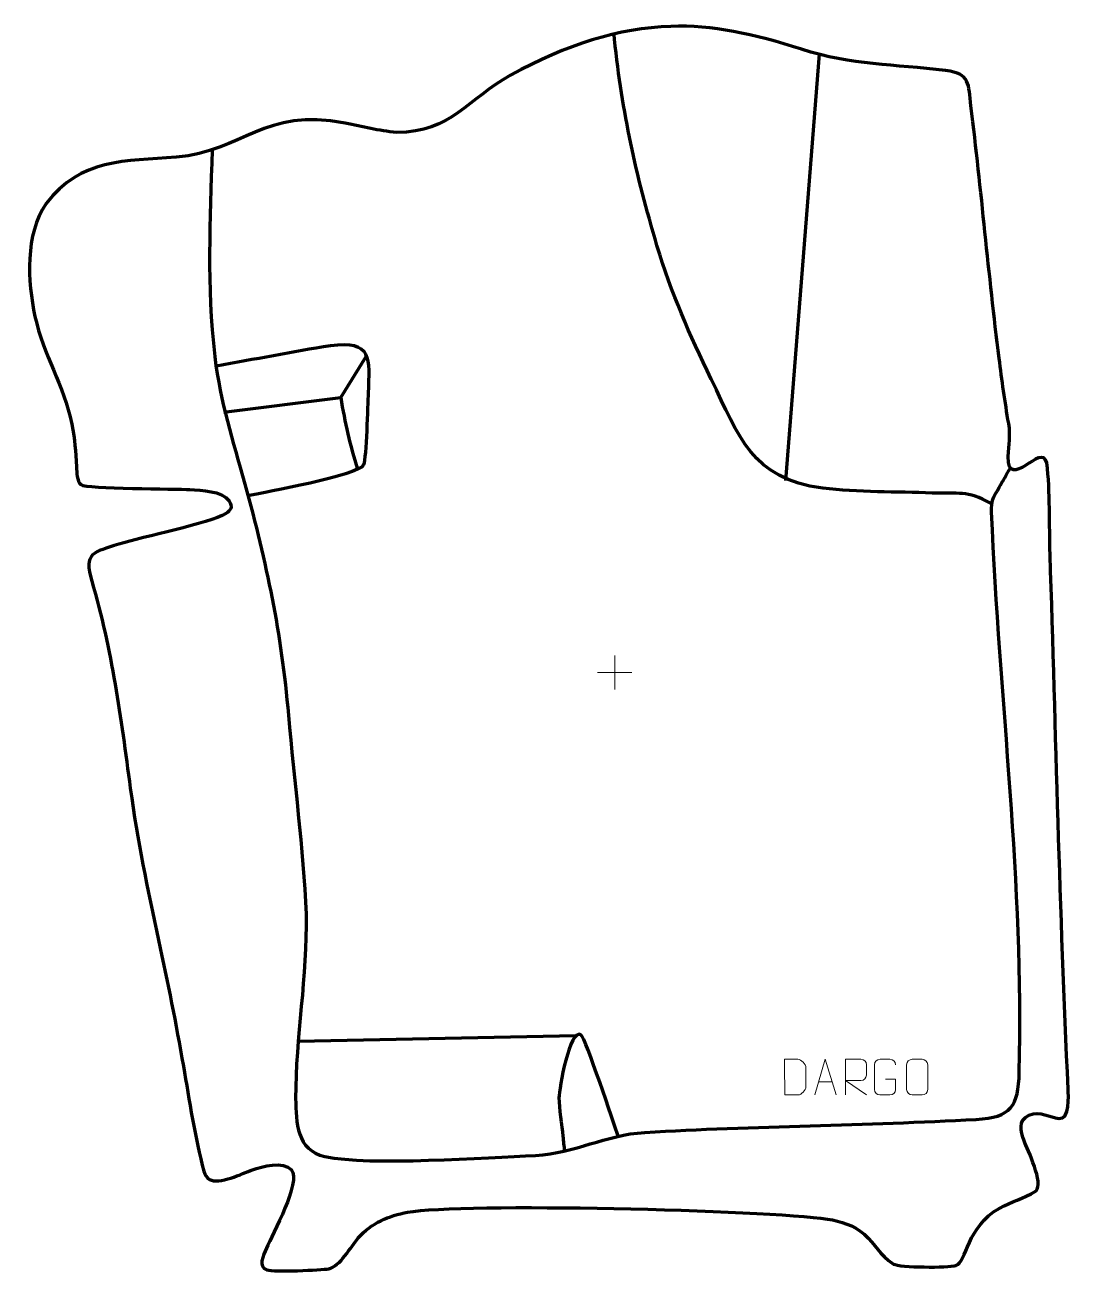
# Model space of a CAD drawing. Header units: millimetres. Extents: x -646 to 86, y 188 to 1063.
import ezdxf

# ---------------------------------------------------------------- set-up
doc = ezdxf.new("R2010")
doc.units = ezdxf.units.MM
doc.header["$MEASUREMENT"] = 0
doc.layers.add('layer 1', color=7, linetype='Continuous')
doc.layers.add('layer 2', color=7, linetype='Continuous')

msp = doc.modelspace()

# ---------------------------------------------------------------- linework, layer by layer
at = {"layer": 'layer 1', "color": 142, "lineweight": 158}
for points, knots in [([(31.0654, 727.1892), (13.5217, 736.4894), (8.7414, 733.7667), (-10.1409, 734.4532), (-10.1409, 734.4532), (-34.9784, 735.2957), (-62.4654, 734.9898), (-86.9399, 737.7643), (-86.9399, 737.7643), (-137.2108, 744.6955), (-145.1907, 773.4943), (-165.0196, 814.3517), (-165.0196, 814.3517), (-180.3676, 845.9762), (-192.9887, 874.1124), (-203.0987, 907.9649), (-203.0987, 907.9649), (-218.0682, 958.4472), (-227.2433, 1000.1785), (-232.8791, 1052.5884), (-232.8791, 1052.5884), (-232.8791, 1052.5884), (-233.198, 1055.5683), (-233.198, 1055.5683)], [0, 0, 0, 0, 0.14285714, 0.14285714, 0.14285714, 0.14285714, 0.28571429, 0.28571429, 0.28571429, 0.28571429, 0.42857143, 0.42857143, 0.42857143, 0.42857143, 0.57142857, 0.57142857, 0.57142857, 0.57142857, 0.71428571, 0.71428571, 0.71428571, 0.71428571, 1, 1, 1, 1]), ([(-514.957, 974.9586), (-516.0911, 924.6769), (-518.9604, 880.5768), (-512.9901, 830.0561), (-512.9901, 830.0561), (-508.8279, 796.8732), (-500.727, 772.3596), (-491.863, 740.7065), (-491.863, 740.7065), (-476.7473, 684.9217), (-466.3531, 636.6266), (-461.4283, 578.8207), (-461.4283, 578.8207), (-457.3984, 532.7259), (-451.0761, 485.3764), (-449.0528, 439.3155), (-449.0528, 439.3155), (-448.0509, 395.5396), (-456.4896, 353.1326), (-456.3337, 310.0308), (-456.3337, 310.0308), (-456.1206, 292.9845), (-455.6342, 273.6483), (-435.8785, 269.3622), (-435.8785, 269.3622), (-404.7102, 262.6002), (-322.2161, 268.7779), (-288.314, 270.1852), (-288.314, 270.1852), (-260.1167, 271.6367), (-239.4912, 284.596), (-211.6989, 286.2605), (-211.6989, 286.2605), (-134.7221, 290.8701), (-56.78, 291.0553), (20.5362, 295.3799), (20.5362, 295.3799), (45.2016, 296.7596), (50.1552, 304.4015), (50.7897, 328.62), (50.7897, 328.62), (54.2356, 460.1512), (36.8337, 590.5934), (31.3813, 720.9736), (31.3813, 720.9736), (31.027, 729.4459), (32.3877, 730.7897), (36.6625, 738.3391), (36.6625, 738.3391), (39.2582, 742.923), (41.9993, 747.4055), (44.5372, 752.0247)], [0, 0, 0, 0, 0.07142857, 0.07142857, 0.07142857, 0.07142857, 0.14285714, 0.14285714, 0.14285714, 0.14285714, 0.21428571, 0.21428571, 0.21428571, 0.21428571, 0.28571429, 0.28571429, 0.28571429, 0.28571429, 0.35714286, 0.35714286, 0.35714286, 0.35714286, 0.42857143, 0.42857143, 0.42857143, 0.42857143, 0.5, 0.5, 0.5, 0.5, 0.57142857, 0.57142857, 0.57142857, 0.57142857, 0.64285714, 0.64285714, 0.64285714, 0.64285714, 0.71428571, 0.71428571, 0.71428571, 0.71428571, 0.78571429, 0.78571429, 0.78571429, 0.78571429, 0.85714286, 0.85714286, 0.85714286, 0.85714286, 1, 1, 1, 1]), ([(-511.9176, 823.6013), (-485.4331, 828.2761), (-458.4212, 833.7541), (-431.9222, 837.8162), (-431.9222, 837.8162), (-402.4176, 841.8121), (-404.6687, 829.015), (-405.5362, 804.3564), (-405.5362, 804.3564), (-405.8172, 796.3687), (-406.8436, 759.1539), (-408.7687, 754.104), (-408.7687, 754.104), (-412.7189, 746.5663), (-478.1098, 734.9795), (-488.7959, 732.6343)], [0, 0, 0, 0, 0.2, 0.2, 0.2, 0.2, 0.4, 0.4, 0.4, 0.4, 0.6, 0.6, 0.6, 0.6, 1, 1, 1, 1]), ([(-506.6521, 791.2076), (-506.6521, 791.2076), (-424.7762, 801.4356), (-424.7762, 801.4356), (-424.7762, 801.4356), (-424.7762, 801.4356), (-406.992, 830.1665), (-406.992, 830.1665)], [0, 0, 0, 0, 0.33333333, 0.33333333, 0.33333333, 0.33333333, 1, 1, 1, 1]), ([(-230.2764, 283.5162), (-233.3916, 292.5065), (-253.0715, 352.3401), (-256.3931, 354.6196), (-256.3931, 354.6196), (-264.2591, 360.0178), (-271.8111, 316.4877), (-271.8068, 310.5531), (-271.8068, 310.5531), (-271.8014, 303.1088), (-269.9032, 291.4238), (-269.0718, 283.5144), (-269.0718, 283.5144), (-268.709, 280.0631), (-268.3496, 276.6113), (-267.9858, 273.1601)], [0, 0, 0, 0, 0.2, 0.2, 0.2, 0.2, 0.4, 0.4, 0.4, 0.4, 0.6, 0.6, 0.6, 0.6, 1, 1, 1, 1])]:
    msp.add_open_spline(points, degree=3, knots=knots, dxfattribs=at)
for points in [[(-112.9124, 743.1277), (-112.9124, 743.1277), (-89.3184, 1042.0424), (-89.3184, 1042.0424)], [(-424.7762, 801.4356), (-421.8453, 783.5209), (-418.2728, 768.4183), (-413.0349, 751.051)], [(-259.8893, 354.0361), (-259.8893, 354.0361), (-454.5403, 349.9491), (-454.5403, 349.9491)]]:
    msp.add_open_spline(points, degree=3, dxfattribs=at)
at = {"layer": 'layer 2', "color": 242, "lineweight": 158}
msp.add_open_spline([(-385.4241, 987.1768), (-347.1245, 987.1466), (-335.8338, 1010.897), (-305.7325, 1027.3174), (-305.7325, 1027.3174), (-266.2272, 1048.8677), (-230.1071, 1060.2778), (-193.3404, 1061.5471), (-193.3404, 1061.5471), (-164.5627, 1062.5406), (-135.5514, 1056.3446), (-101.8567, 1045.545), (-101.8567, 1045.545), (-66.1273, 1034.093), (-37.0249, 1035.0019), (-0.8024, 1030.5868), (-0.8024, 1030.5868), (16.6481, 1028.4598), (15.055, 1021.012), (16.9502, 1005.7429), (16.9502, 1005.7429), (24.2653, 946.8054), (29.2021, 887.6543), (36.7136, 828.8764), (36.7136, 828.8764), (38.661, 813.6379), (40.731, 798.3074), (43.3741, 783.1708), (43.3741, 783.1708), (45.0099, 773.8873), (43.2137, 768.8182), (43.0813, 760.0082), (43.0813, 760.0082), (42.6941, 734.2417), (66.6713, 770.812), (70.1015, 755.5206), (70.1015, 755.5206), (72.5668, 735.151), (71.725, 712.2066), (72.4015, 691.4005), (72.4015, 691.4005), (76.4438, 566.3768), (79.1593, 441.6521), (85.0114, 316.658), (85.0114, 316.658), (85.2309, 311.9676), (86.3758, 295.0922), (78.5837, 295.9315), (78.5837, 295.9315), (72.4797, 296.589), (65.3596, 301.7636), (57.5958, 298.2419), (57.5958, 298.2419), (49.5783, 294.6052), (52.0072, 286.9419), (54.2122, 280.3841), (54.2122, 280.3841), (56.6102, 274.3383), (68.1402, 250.091), (62.5168, 245.4211), (62.5168, 245.4211), (52.8874, 239.2046), (45.8068, 238.0552), (36.8017, 233.0389), (36.8017, 233.0389), (14.1142, 220.4009), (13.8688, 195.3193), (6.3757, 192.9478), (6.3757, 192.9478), (1.1753, 191.302), (-33.4102, 191.5122), (-37.2738, 194.0189), (-37.2738, 194.0189), (-47.6793, 200.7701), (-49.5459, 207.451), (-57.9464, 214.8755), (-57.9464, 214.8755), (-65.1705, 221.2602), (-74.1968, 224.0516), (-83.5959, 225.4633), (-83.5959, 225.4633), (-127.6592, 232.0809), (-340.4868, 237.1142), (-377.9018, 230.2691), (-377.9018, 230.2691), (-390.9473, 227.8825), (-403.1631, 222.8992), (-412.4361, 212.2636), (-412.4361, 212.2636), (-417.6209, 206.3168), (-425.3736, 192.1404), (-433.1494, 190.6774), (-433.1494, 190.6774), (-438.5212, 189.6667), (-471.504, 188.372), (-476.4603, 189.895), (-476.4603, 189.895), (-483.1316, 191.9448), (-478.9392, 199.8711), (-476.7651, 205.1445), (-476.7651, 205.1445), (-472.656, 214.7643), (-452.1984, 251.7956), (-459.3553, 259.9785), (-459.3553, 259.9785), (-465.0479, 266.487), (-479.8175, 262.3666), (-486.6097, 259.9747), (-486.6097, 259.9747), (-493.5583, 257.5275), (-510.0822, 249.4106), (-516.7238, 253.2604), (-516.7238, 253.2604), (-519.0754, 254.6235), (-519.8595, 256.6056), (-520.673, 259.0409), (-520.673, 259.0409), (-526.8471, 282.0479), (-530.8656, 308.9487), (-535.0036, 332.6442), (-535.0036, 332.6442), (-540.253, 362.6926), (-545.9281, 391.1691), (-552.4441, 420.9599), (-552.4441, 420.9599), (-560.3495, 457.1133), (-567.1877, 490.6974), (-572.202, 527.4545), (-572.202, 527.4545), (-579.0027, 577.5323), (-584.8666, 623.8929), (-599.2603, 672.6754), (-599.2603, 672.6754), (-605.1471, 692.6269), (-597.9652, 693.0079), (-580.2466, 698.5221), (-580.2466, 698.5221), (-563.2022, 703.8266), (-516.9611, 713.169), (-505.2933, 720.0578), (-505.2933, 720.0578), (-502.1415, 721.9189), (-500.0816, 724.7134), (-502.9982, 728.9832), (-502.9982, 728.9832), (-507.9123, 736.177), (-522.3949, 736.2453), (-530.3883, 736.8363), (-530.3883, 736.8363), (-539.9895, 737.4566), (-602.9012, 737.3454), (-606.7887, 740.3362), (-606.7887, 740.3362), (-609.8625, 742.701), (-609.613, 749.0187), (-609.92, 752.8399), (-609.92, 752.8399), (-610.8234, 764.0845), (-610.8293, 771.2643), (-613.1609, 782.769), (-613.1609, 782.769), (-618.9778, 810.4483), (-633.1171, 831.0878), (-639.0318, 858.2253), (-639.0318, 858.2253), (-644.3758, 882.744), (-646.0481, 915.7814), (-631.1232, 937.3447), (-631.1232, 937.3447), (-607.1799, 968.8981), (-575.6854, 967.2058), (-540.1352, 969.799), (-540.1352, 969.799), (-493.0775, 973.7308), (-478.5493, 1004.9791), (-421.7499, 993.7042), (-421.7499, 993.7042), (-409.0296, 991.1792), (-398.5988, 988.4217), (-385.4241, 987.1768)], degree=3, knots=[0, 0, 0, 0, 0.02173913, 0.02173913, 0.02173913, 0.02173913, 0.04347826, 0.04347826, 0.04347826, 0.04347826, 0.06521739, 0.06521739, 0.06521739, 0.06521739, 0.08695652, 0.08695652, 0.08695652, 0.08695652, 0.10869565, 0.10869565, 0.10869565, 0.10869565, 0.13043478, 0.13043478, 0.13043478, 0.13043478, 0.15217391, 0.15217391, 0.15217391, 0.15217391, 0.17391304, 0.17391304, 0.17391304, 0.17391304, 0.19565217, 0.19565217, 0.19565217, 0.19565217, 0.2173913, 0.2173913, 0.2173913, 0.2173913, 0.23913043, 0.23913043, 0.23913043, 0.23913043, 0.26086957, 0.26086957, 0.26086957, 0.26086957, 0.2826087, 0.2826087, 0.2826087, 0.2826087, 0.30434783, 0.30434783, 0.30434783, 0.30434783, 0.32608696, 0.32608696, 0.32608696, 0.32608696, 0.34782609, 0.34782609, 0.34782609, 0.34782609, 0.36956522, 0.36956522, 0.36956522, 0.36956522, 0.39130435, 0.39130435, 0.39130435, 0.39130435, 0.41304348, 0.41304348, 0.41304348, 0.41304348, 0.43478261, 0.43478261, 0.43478261, 0.43478261, 0.45652174, 0.45652174, 0.45652174, 0.45652174, 0.47826087, 0.47826087, 0.47826087, 0.47826087, 0.5, 0.5, 0.5, 0.5, 0.52173913, 0.52173913, 0.52173913, 0.52173913, 0.54347826, 0.54347826, 0.54347826, 0.54347826, 0.56521739, 0.56521739, 0.56521739, 0.56521739, 0.58695652, 0.58695652, 0.58695652, 0.58695652, 0.60869565, 0.60869565, 0.60869565, 0.60869565, 0.63043478, 0.63043478, 0.63043478, 0.63043478, 0.65217391, 0.65217391, 0.65217391, 0.65217391, 0.67391304, 0.67391304, 0.67391304, 0.67391304, 0.69565217, 0.69565217, 0.69565217, 0.69565217, 0.7173913, 0.7173913, 0.7173913, 0.7173913, 0.73913043, 0.73913043, 0.73913043, 0.73913043, 0.76086957, 0.76086957, 0.76086957, 0.76086957, 0.7826087, 0.7826087, 0.7826087, 0.7826087, 0.80434783, 0.80434783, 0.80434783, 0.80434783, 0.82608696, 0.82608696, 0.82608696, 0.82608696, 0.84782609, 0.84782609, 0.84782609, 0.84782609, 0.86956522, 0.86956522, 0.86956522, 0.86956522, 0.89130435, 0.89130435, 0.89130435, 0.89130435, 0.91304348, 0.91304348, 0.91304348, 0.91304348, 0.93478261, 0.93478261, 0.93478261, 0.93478261, 0.95652174, 0.95652174, 0.95652174, 0.95652174, 1, 1, 1, 1], dxfattribs=at)
at = {"layer": 'layer 2', "color": 250, "lineweight": 9}
for points in [[(-232.7053, 620.6074), (-232.7053, 620.6074), (-232.7053, 596.6295), (-232.7053, 596.6295)], [(-244.6942, 608.6184), (-244.6942, 608.6184), (-220.7163, 608.6184), (-220.7163, 608.6184)], [(-89.8181, 321.7949), (-89.8181, 321.7949), (-80.3224, 321.7949), (-80.3224, 321.7949)]]:
    msp.add_open_spline(points, degree=3, dxfattribs=at)
for points, knots in [([(-113.5983, 312.5683), (-111.2665, 312.5687), (-106.3163, 312.5447), (-103.9848, 312.5444), (-103.9848, 312.5444), (-102.0598, 312.439), (-98.7412, 315.9806), (-98.7524, 317.9979), (-98.7524, 317.9979), (-98.7528, 323.768), (-98.7528, 325.9377), (-98.7524, 331.707), (-98.7524, 331.707), (-98.7567, 333.8451), (-102.1312, 337.5052), (-104.2836, 337.4917), (-104.2836, 337.4917), (-106.6093, 337.4917), (-111.3336, 337.4917), (-113.6597, 337.4917), (-113.6597, 337.4917), (-113.6593, 331.7448), (-113.598, 318.3156), (-113.5983, 312.5683)], [0, 0, 0, 0, 0.14285714, 0.14285714, 0.14285714, 0.14285714, 0.28571429, 0.28571429, 0.28571429, 0.28571429, 0.42857143, 0.42857143, 0.42857143, 0.42857143, 0.57142857, 0.57142857, 0.57142857, 0.57142857, 0.71428571, 0.71428571, 0.71428571, 0.71428571, 1, 1, 1, 1]), ([(-92.5407, 312.5455), (-92.5407, 312.5455), (-85.1697, 337.499), (-85.1697, 337.499), (-85.1697, 337.499), (-85.1697, 337.499), (-77.5998, 312.5455), (-77.5998, 312.5455)], [0, 0, 0, 0, 0.33333333, 0.33333333, 0.33333333, 0.33333333, 1, 1, 1, 1]), ([(-70.9987, 312.5419), (-70.9987, 312.5419), (-70.9987, 337.4954), (-70.9987, 337.4954), (-70.9987, 337.4954), (-67.4039, 337.4954), (-63.8084, 337.4954), (-60.2132, 337.4954), (-60.2132, 337.4954), (-57.8879, 337.4577), (-56.3306, 335.9677), (-56.3347, 333.6013), (-56.3347, 333.6013), (-56.3351, 331.5658), (-56.3351, 328.5064), (-56.3347, 326.4704), (-56.3347, 326.4704), (-56.3412, 324.5949), (-58.1535, 322.6531), (-60.163, 322.634), (-60.163, 322.634), (-60.163, 322.634), (-70.9987, 322.634), (-70.9987, 322.634), (-70.9987, 322.634), (-70.9987, 322.634), (-56.344, 312.5419), (-56.344, 312.5419)], [0, 0, 0, 0, 0.125, 0.125, 0.125, 0.125, 0.25, 0.25, 0.25, 0.25, 0.375, 0.375, 0.375, 0.375, 0.5, 0.5, 0.5, 0.5, 0.625, 0.625, 0.625, 0.625, 0.75, 0.75, 0.75, 0.75, 1, 1, 1, 1]), ([(-43.0293, 323.5243), (-43.0293, 323.5243), (-35.8612, 323.5243), (-35.8612, 323.5243), (-35.8612, 323.5243), (-35.8612, 323.5243), (-35.8612, 316.3562), (-35.8612, 316.3562), (-35.8612, 316.3562), (-36.0009, 314.0328), (-37.6781, 312.5532), (-39.8259, 312.5424), (-39.8259, 312.5424), (-42.1577, 312.5428), (-44.4897, 312.5428), (-46.8212, 312.5424), (-46.8212, 312.5424), (-48.7461, 312.437), (-50.7183, 314.3215), (-50.7071, 316.3388), (-50.7071, 316.3388), (-50.7067, 322.1089), (-50.7067, 327.8786), (-50.7071, 333.6479), (-50.7071, 333.6479), (-50.7029, 335.786), (-48.9561, 337.5052), (-46.8038, 337.4918), (-46.8038, 337.4918), (-44.4781, 337.4918), (-42.152, 337.4918), (-39.8259, 337.4918), (-39.8259, 337.4918), (-37.8792, 337.5272), (-35.8878, 336.0357), (-35.8612, 333.598)], [0, 0, 0, 0, 0.1, 0.1, 0.1, 0.1, 0.2, 0.2, 0.2, 0.2, 0.3, 0.3, 0.3, 0.3, 0.4, 0.4, 0.4, 0.4, 0.5, 0.5, 0.5, 0.5, 0.6, 0.6, 0.6, 0.6, 0.7, 0.7, 0.7, 0.7, 0.8, 0.8, 0.8, 0.8, 1, 1, 1, 1]), ([(-24.2593, 337.4912), (-21.9336, 337.4912), (-19.6075, 337.4912), (-17.2814, 337.4912), (-17.2814, 337.4912), (-15.3348, 337.5268), (-13.3434, 336.0352), (-13.3167, 333.5976), (-13.3167, 333.5976), (-13.3171, 327.8507), (-13.3171, 322.1034), (-13.3167, 316.3557), (-13.3167, 316.3557), (-13.4565, 314.0323), (-15.1337, 312.5527), (-17.2814, 312.5419), (-17.2814, 312.5419), (-19.6133, 312.5423), (-21.9452, 312.5423), (-24.2767, 312.5419), (-24.2767, 312.5419), (-26.2017, 312.4365), (-28.1738, 314.321), (-28.1626, 316.3383), (-28.1626, 316.3383), (-28.1623, 322.1084), (-28.1623, 327.8781), (-28.1626, 333.6474), (-28.1626, 333.6474), (-28.1584, 335.7855), (-26.4117, 337.5047), (-24.2593, 337.4912)], [0, 0, 0, 0, 0.11111111, 0.11111111, 0.11111111, 0.11111111, 0.22222222, 0.22222222, 0.22222222, 0.22222222, 0.33333333, 0.33333333, 0.33333333, 0.33333333, 0.44444444, 0.44444444, 0.44444444, 0.44444444, 0.55555556, 0.55555556, 0.55555556, 0.55555556, 0.66666667, 0.66666667, 0.66666667, 0.66666667, 0.77777778, 0.77777778, 0.77777778, 0.77777778, 1, 1, 1, 1])]:
    msp.add_open_spline(points, degree=3, knots=knots, dxfattribs=at)

doc.saveas('drawing.dxf')
